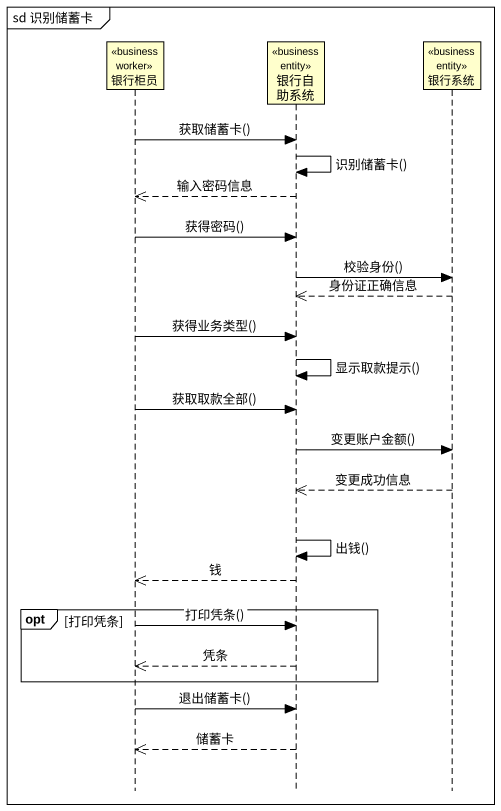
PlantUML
@startuml
mainframe sd 识别储蓄卡
hide footbox
participant 银行柜员 <<business worker>>
participant 银行自助系统 <<business entity>>
participant 银行系统 <<business entity>>

银行柜员 -> 银行自助系统 : 获取储蓄卡()
银行自助系统 -> 银行自助系统 : 识别储蓄卡()
银行自助系统 -->> 银行柜员 : 输入密码信息
银行柜员 -> 银行自助系统 : 获得密码()
银行自助系统 -> 银行系统 : 校验身份()
银行系统 -->> 银行自助系统 : 身份证正确信息
银行柜员 -> 银行自助系统 : 获得业务类型()
银行自助系统 -> 银行自助系统 : 显示取款提示()
银行柜员 -> 银行自助系统 : 获取取款全部()
银行自助系统 -> 银行系统 : 变更账户金额()
银行系统 -->> 银行自助系统 : 变更成功信息
银行自助系统 -> 银行自助系统 : 出钱()
银行自助系统 -->> 银行柜员 : 钱
opt 打印凭条
  银行柜员 -> 银行自助系统 : 打印凭条()
  银行自助系统 -->> 银行柜员 : 凭条
end
银行柜员 -> 银行自助系统 : 退出储蓄卡()
银行自助系统 -->> 银行柜员 : 储蓄卡
@enduml
